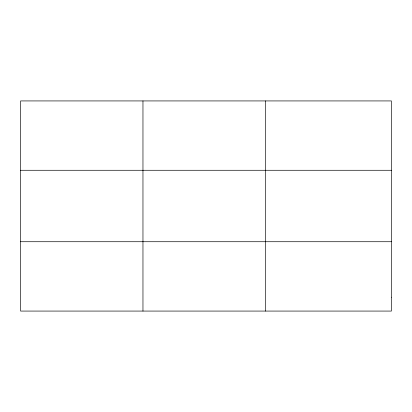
<?xml version="1.0" encoding="UTF-8"?>
<svg xmlns="http://www.w3.org/2000/svg" width="412" height="412" viewBox="0 0 412 412"><rect width="100%" height="100%" fill="white"/><g stroke="black" fill="none" stroke-linecap="round" stroke-linejoin="round"><path stroke-width="0.62" d="M142.964 311.07L142.964 100.93M265.328 311.07L265.328 100.93M20.6 170.274L391.4 170.274M20.6 241.726L391.4 241.726M391.4 297.201L391.4 311.07L20.6 311.07L20.6 100.93L391.4 100.93L391.4 297.201"/></g></svg>
